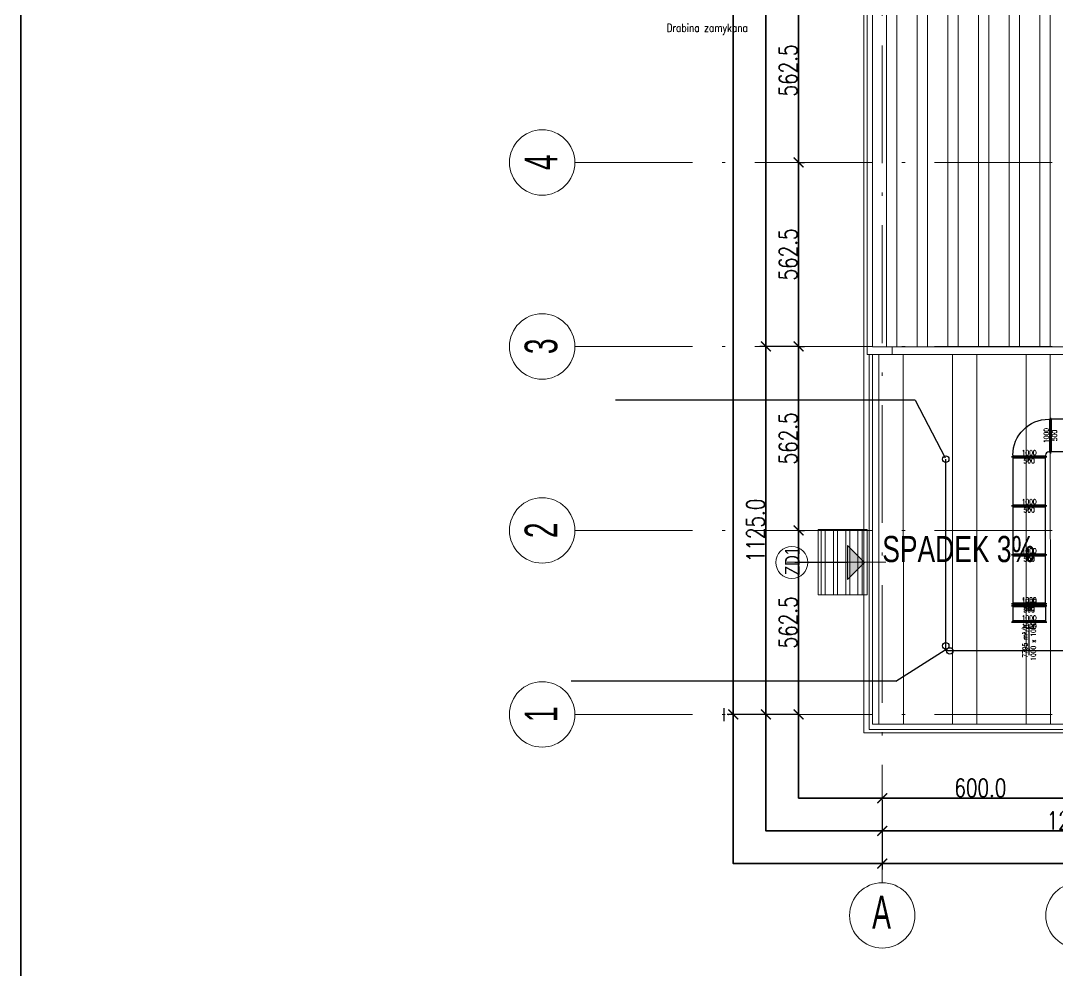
# Model space of a CAD drawing. Extents: x 6529560 to 6558080, y 5579316 to 5588131.
# Drawn here: x 6543241.51 to 6543273.21, y 5579499.15 to 5579528.18 of the extents above; entities that cross this region are included whole.
import ezdxf

# ---------------------------------------------------------------- set-up
doc = ezdxf.new("R2010")
doc.units = 0
doc.header["$MEASUREMENT"] = 0
doc.header["$PDSIZE"] = -5
doc.linetypes.add('ACAD_ISO10W100', pattern=[18, 12, -3, 0, -3])
doc.linetypes.add('GR_SOLID', pattern=[0])
doc.layers.get('0').update_dxf_attribs({"color": 2, "linetype": 'CONTINUOUS', "lineweight": 5})
doc.layers.get('Defpoints').update_dxf_attribs({"linetype": 'CONTINUOUS'})
for name, color, linetype in [('.opisy', 7, 'CONTINUOUS'), ('96_Raster', 7, 'CONTINUOUS'), ('arch_osie opisy', 1, 'CONTINUOUS'), ('Asekuracja', 6, 'CONTINUOUS'), ('FLUID-WC2 wyrzut', 7, 'CONTINUOUS'), ('FLUID-WC2 wyrzut-150-ARRGR', 7, 'CONTINUOUS'), ('FLUID-WC2 wyrzut-150-DIM', 7, 'CONTINUOUS'), ('FLUID-WC2 wyrzut-30-ARRDU', 7, 'CONTINUOUS'), ('Sundoor', 60, 'CONTINUOUS')]:
    doc.layers.add(name, color=color, linetype=linetype)
for name, color, linetype, lineweight in [('arch_opisy', 20, 'CONTINUOUS', 13), ('arch_osie', 181, 'CONTINUOUS', 5), ('arch_powierzchnia', 6, 'CONTINUOUS', 35), ('arch_sciany zewnętrzne', 94, 'CONTINUOUS', 18), ('arch_wymiary', 2, 'CONTINUOUS', 13), ('arch_zadaszenie', 76, 'CONTINUOUS', 15), ('arch_zadaszenie_raster', 76, 'CONTINUOUS', 15)]:
    doc.layers.add(name, color=color, linetype=linetype, lineweight=lineweight)
doc.styles.add('FDBES', font='simplex.shx')
doc.styles.add('simplex', font='simplex.shx', dxfattribs={"width": 0.8})
doc.styles.get("Standard").update_dxf_attribs({"font": 'arial.ttf', "width": 0.75})
doc.styles.add('styl1', font='romans.shx', dxfattribs={"width": 0.75})
doc.dimstyles.new('FDBES', dxfattribs={"dimscale": 50, "dimtxt": 4, "dimasz": 2.5, "dimexe": 0.8, "dimexo": 2, "dimgap": 1, "dimtad": 1, "dimdsep": 46, "dimtxsty": 'FDBES', "dimcen": 2.5, "dimclrd": 4, "dimclre": 5, "dimadec": 0, "dimazin": 0, "dimtfac": 1, "dimtmove": 0, "dimatfit": 3, "dimfxl": 1, "dimarcsym": 0})
doc.dimstyles.new('wymiary hala', dxfattribs={"dimtxt": 0.55, "dimasz": 0.3, "dimexe": 0.18, "dimexo": 0.0625, "dimgap": 0.04, "dimtad": 1, "dimtoh": 1, "dimdec": 1, "dimlfac": 100, "dimzin": 0, "dimdsep": 46, "dimtxsty": 'styl1', "dimblk": 'ARCHTICK', "dimcen": 0.09, "dimadec": 0, "dimazin": 0, "dimtfac": 1, "dimtdec": 1, "dimtofl": 0, "dimtmove": 0, "dimatfit": 3, "dimldrblk": 'ARCHTICK', "dimfxl": 1, "dimtolj": 1, "dimtzin": 0, "dimarcsym": 0})

# ---------------------------------------------------------------- blocks, each defined once
blk = doc.blocks.new('_ArchTick')
at = {"color": 0, "linetype": 'ByBlock', "const_width": 0.15}
blk.add_lwpolyline([(-0.5, -0.5), (0.5, 0.5)], dxfattribs=at)
blk = doc.blocks.new('*D145')
at = {"layer": 'arch_wymiary', "color": 0, "lineweight": -2, "transparency": 16777216}
for p, q in [((6543265.235, 5579608.22), (6543263.117, 5579608.22)), ((6543263.297, 5579608.22), (6543263.297, 5579506.97)), ((6543265.235, 5579506.97), (6543263.117, 5579506.97))]:
    blk.add_line(p, q, dxfattribs=at)
at = {"layer": 'Defpoints', "color": 0, "transparency": 16777216}
for p in [(6543265.297, 5579608.22), (6543263.297, 5579506.97), (6543265.297, 5579506.97)]:
    blk.add_point(p, dxfattribs=at)
at = {"layer": 'arch_wymiary', "color": 0, "lineweight": -2, "transparency": 16777216, "xscale": 0.3, "yscale": 0.3, "zscale": 0.3}
for p, rotation in [((6543263.297, 5579608.22), 90), ((6543263.297, 5579506.97), 270)]:
    blk.add_blockref('_ArchTick', p, dxfattribs=dict(at, rotation=rotation))
at = {"layer": 'arch_wymiary', "color": 0, "transparency": 16777216, "insert": (6543262.982, 5579557.595), "char_height": 0.55, "attachment_point": 5, "rotation": 90, "style": 'styl1'}
blk.add_mtext('\\A1;10125.0', dxfattribs=at)
blk = doc.blocks.new('*D149')
at = {"layer": 'arch_wymiary', "color": 0, "lineweight": -2, "transparency": 16777216}
for p, q in [((6543265.235, 5579540.72), (6543264.117, 5579540.72)), ((6543264.297, 5579540.72), (6543264.297, 5579518.22)), ((6543265.235, 5579518.22), (6543264.117, 5579518.22))]:
    blk.add_line(p, q, dxfattribs=at)
at = {"layer": 'Defpoints', "color": 0, "transparency": 16777216}
for p in [(6543265.297, 5579540.72), (6543264.297, 5579518.22), (6543265.297, 5579518.22)]:
    blk.add_point(p, dxfattribs=at)
at = {"layer": 'arch_wymiary', "color": 0, "lineweight": -2, "transparency": 16777216, "xscale": 0.3, "yscale": 0.3, "zscale": 0.3}
for p, rotation in [((6543264.297, 5579540.72), 90), ((6543264.297, 5579518.22), 270)]:
    blk.add_blockref('_ArchTick', p, dxfattribs=dict(at, rotation=rotation))
at = {"layer": 'arch_wymiary', "color": 0, "transparency": 16777216, "insert": (6543263.982, 5579529.47), "char_height": 0.55, "attachment_point": 5, "rotation": 90, "style": 'styl1'}
blk.add_mtext('\\A1;2250.0', dxfattribs=at)
blk = doc.blocks.new('*D150')
at = {"layer": 'arch_wymiary', "color": 0, "lineweight": -2, "transparency": 16777216}
for p, q in [((6543265.235, 5579518.22), (6543264.117, 5579518.22)), ((6543264.297, 5579518.22), (6543264.297, 5579506.97)), ((6543265.235, 5579506.97), (6543264.117, 5579506.97))]:
    blk.add_line(p, q, dxfattribs=at)
at = {"layer": 'Defpoints', "color": 0, "transparency": 16777216}
for p in [(6543265.297, 5579518.22), (6543264.297, 5579506.97), (6543265.297, 5579506.97)]:
    blk.add_point(p, dxfattribs=at)
at = {"layer": 'arch_wymiary', "color": 0, "lineweight": -2, "transparency": 16777216, "xscale": 0.3, "yscale": 0.3, "zscale": 0.3}
for p, rotation in [((6543264.297, 5579518.22), 90), ((6543264.297, 5579506.97), 270)]:
    blk.add_blockref('_ArchTick', p, dxfattribs=dict(at, rotation=rotation))
at = {"layer": 'arch_wymiary', "color": 0, "transparency": 16777216, "insert": (6543263.982, 5579512.595), "char_height": 0.55, "attachment_point": 5, "rotation": 90, "style": 'styl1'}
blk.add_mtext('\\A1;1125.0', dxfattribs=at)
blk = doc.blocks.new('*D165')
at = {"layer": 'arch_wymiary', "color": 0, "lineweight": -2, "transparency": 16777216}
for p, q in [((6543265.297, 5579529.47), (6543265.297, 5579523.845)), ((6543265.36, 5579529.47), (6543265.477, 5579529.47)), ((6543265.36, 5579523.845), (6543265.477, 5579523.845))]:
    blk.add_line(p, q, dxfattribs=at)
at = {"layer": 'Defpoints', "color": 0, "transparency": 16777216}
for p in [(6543265.297, 5579529.47), (6543265.297, 5579523.845), (6543265.297, 5579523.845)]:
    blk.add_point(p, dxfattribs=at)
at = {"layer": 'arch_wymiary', "color": 0, "lineweight": -2, "transparency": 16777216, "xscale": 0.3, "yscale": 0.3, "zscale": 0.3}
for p, rotation in [((6543265.297, 5579529.47), 90), ((6543265.297, 5579523.845), 270)]:
    blk.add_blockref('_ArchTick', p, dxfattribs=dict(at, rotation=rotation))
at = {"layer": 'arch_wymiary', "color": 0, "transparency": 16777216, "insert": (6543264.982, 5579526.658), "char_height": 0.55, "attachment_point": 5, "rotation": 90, "style": 'styl1'}
blk.add_mtext('\\A1;562.5', dxfattribs=at)
blk = doc.blocks.new('*D166')
at = {"layer": 'arch_wymiary', "color": 0, "lineweight": -2, "transparency": 16777216}
for p, q in [((6543265.297, 5579523.845), (6543265.297, 5579518.22)), ((6543265.36, 5579523.845), (6543265.477, 5579523.845)), ((6543265.36, 5579518.22), (6543265.477, 5579518.22))]:
    blk.add_line(p, q, dxfattribs=at)
at = {"layer": 'Defpoints', "color": 0, "transparency": 16777216}
for p in [(6543265.297, 5579523.845), (6543265.297, 5579518.22), (6543265.297, 5579518.22)]:
    blk.add_point(p, dxfattribs=at)
at = {"layer": 'arch_wymiary', "color": 0, "lineweight": -2, "transparency": 16777216, "xscale": 0.3, "yscale": 0.3, "zscale": 0.3}
for p, rotation in [((6543265.297, 5579523.845), 90), ((6543265.297, 5579518.22), 270)]:
    blk.add_blockref('_ArchTick', p, dxfattribs=dict(at, rotation=rotation))
at = {"layer": 'arch_wymiary', "color": 0, "transparency": 16777216, "insert": (6543264.982, 5579521.033), "char_height": 0.55, "attachment_point": 5, "rotation": 90, "style": 'styl1'}
blk.add_mtext('\\A1;562.5', dxfattribs=at)
blk = doc.blocks.new('*D167')
at = {"layer": 'arch_wymiary', "color": 0, "lineweight": -2, "transparency": 16777216}
for p, q in [((6543265.297, 5579518.22), (6543265.297, 5579512.595)), ((6543265.36, 5579518.22), (6543265.477, 5579518.22)), ((6543265.36, 5579512.595), (6543265.477, 5579512.595))]:
    blk.add_line(p, q, dxfattribs=at)
at = {"layer": 'Defpoints', "color": 0, "transparency": 16777216}
for p in [(6543265.297, 5579518.22), (6543265.297, 5579512.595), (6543265.297, 5579512.595)]:
    blk.add_point(p, dxfattribs=at)
at = {"layer": 'arch_wymiary', "color": 0, "lineweight": -2, "transparency": 16777216, "xscale": 0.3, "yscale": 0.3, "zscale": 0.3}
for p, rotation in [((6543265.297, 5579518.22), 90), ((6543265.297, 5579512.595), 270)]:
    blk.add_blockref('_ArchTick', p, dxfattribs=dict(at, rotation=rotation))
at = {"layer": 'arch_wymiary', "color": 0, "transparency": 16777216, "insert": (6543264.982, 5579515.408), "char_height": 0.55, "attachment_point": 5, "rotation": 90, "style": 'styl1'}
blk.add_mtext('\\A1;562.5', dxfattribs=at)
blk = doc.blocks.new('*D168')
at = {"layer": 'arch_wymiary', "color": 0, "lineweight": -2, "transparency": 16777216}
for p, q in [((6543265.297, 5579512.595), (6543265.297, 5579506.97)), ((6543265.36, 5579512.595), (6543265.477, 5579512.595)), ((6543265.235, 5579506.97), (6543265.117, 5579506.97))]:
    blk.add_line(p, q, dxfattribs=at)
at = {"layer": 'Defpoints', "color": 0, "transparency": 16777216}
for p in [(6543265.297, 5579512.595), (6543265.297, 5579506.97), (6543265.297, 5579506.97)]:
    blk.add_point(p, dxfattribs=at)
at = {"layer": 'arch_wymiary', "color": 0, "lineweight": -2, "transparency": 16777216, "xscale": 0.3, "yscale": 0.3, "zscale": 0.3}
for p, rotation in [((6543265.297, 5579512.595), 90), ((6543265.297, 5579506.97), 270)]:
    blk.add_blockref('_ArchTick', p, dxfattribs=dict(at, rotation=rotation))
at = {"layer": 'arch_wymiary', "color": 0, "transparency": 16777216, "insert": (6543264.982, 5579509.783), "char_height": 0.55, "attachment_point": 5, "rotation": 90, "style": 'styl1'}
blk.add_mtext('\\A1;562.5', dxfattribs=at)
blk = doc.blocks.new('*D221')
at = {"layer": 'arch_wymiary', "color": 0, "lineweight": -2, "transparency": 16777216}
for p, q in [((6543267.857, 5579504.348), (6543267.857, 5579502.23)), ((6543375.857, 5579504.348), (6543375.857, 5579502.23)), ((6543267.857, 5579502.41), (6543375.857, 5579502.41))]:
    blk.add_line(p, q, dxfattribs=at)
at = {"layer": 'Defpoints', "color": 0, "transparency": 16777216}
for p in [(6543267.857, 5579504.41), (6543375.857, 5579504.41), (6543375.857, 5579502.41)]:
    blk.add_point(p, dxfattribs=at)
at = {"layer": 'arch_wymiary', "color": 0, "lineweight": -2, "transparency": 16777216, "xscale": 0.3, "yscale": 0.3, "zscale": 0.3, "rotation": 180}
blk.add_blockref('_ArchTick', (6543267.857, 5579502.41), dxfattribs=at)
at = {"layer": 'arch_wymiary', "color": 0, "lineweight": -2, "transparency": 16777216, "xscale": 0.3, "yscale": 0.3, "zscale": 0.3}
blk.add_blockref('_ArchTick', (6543375.857, 5579502.41), dxfattribs=at)
at = {"layer": 'arch_wymiary', "color": 0, "transparency": 16777216, "insert": (6543321.857, 5579502.725), "char_height": 0.55, "attachment_point": 5, "style": 'styl1'}
blk.add_mtext('\\A1;10800.0', dxfattribs=at)
blk = doc.blocks.new('*D230')
at = {"layer": 'arch_wymiary', "color": 0, "lineweight": -2, "transparency": 16777216}
for p, q in [((6543267.857, 5579504.348), (6543267.857, 5579503.23)), ((6543279.857, 5579504.348), (6543279.857, 5579503.23)), ((6543279.857, 5579503.41), (6543267.857, 5579503.41))]:
    blk.add_line(p, q, dxfattribs=at)
at = {"layer": 'Defpoints', "color": 0, "transparency": 16777216}
for p in [(6543267.857, 5579504.41), (6543279.857, 5579504.41), (6543267.857, 5579503.41)]:
    blk.add_point(p, dxfattribs=at)
at = {"layer": 'arch_wymiary', "color": 0, "lineweight": -2, "transparency": 16777216, "xscale": 0.3, "yscale": 0.3, "zscale": 0.3, "rotation": 180}
blk.add_blockref('_ArchTick', (6543267.857, 5579503.41), dxfattribs=at)
at = {"layer": 'arch_wymiary', "color": 0, "lineweight": -2, "transparency": 16777216, "xscale": 0.3, "yscale": 0.3, "zscale": 0.3}
blk.add_blockref('_ArchTick', (6543279.857, 5579503.41), dxfattribs=at)
at = {"layer": 'arch_wymiary', "color": 0, "transparency": 16777216, "insert": (6543273.857, 5579503.725), "char_height": 0.55, "attachment_point": 5, "style": 'styl1'}
blk.add_mtext('\\A1;1200.0', dxfattribs=at)
blk = doc.blocks.new('*D231')
at = {"layer": 'arch_wymiary', "color": 0, "lineweight": -2, "transparency": 16777216}
for p, q in [((6543267.857, 5579504.41), (6543273.857, 5579504.41)), ((6543267.857, 5579504.348), (6543267.857, 5579504.23)), ((6543273.857, 5579504.348), (6543273.857, 5579504.23))]:
    blk.add_line(p, q, dxfattribs=at)
at = {"layer": 'Defpoints', "color": 0, "transparency": 16777216}
for p in [(6543267.857, 5579504.41), (6543273.857, 5579504.41), (6543273.857, 5579504.41)]:
    blk.add_point(p, dxfattribs=at)
at = {"layer": 'arch_wymiary', "color": 0, "lineweight": -2, "transparency": 16777216, "xscale": 0.3, "yscale": 0.3, "zscale": 0.3, "rotation": 180}
blk.add_blockref('_ArchTick', (6543267.857, 5579504.41), dxfattribs=at)
at = {"layer": 'arch_wymiary', "color": 0, "lineweight": -2, "transparency": 16777216, "xscale": 0.3, "yscale": 0.3, "zscale": 0.3}
blk.add_blockref('_ArchTick', (6543273.857, 5579504.41), dxfattribs=at)
at = {"layer": 'arch_wymiary', "color": 0, "transparency": 16777216, "insert": (6543270.857, 5579504.725), "char_height": 0.55, "attachment_point": 5, "style": 'styl1'}
blk.add_mtext('\\A1;600.0', dxfattribs=at)
blk = doc.blocks.new('*U816')
at = {"color": 210, "linetype": 'Continuous', "lineweight": -2}
for p, q in [((-566.5, 500), (-566.5, 545)), ((-566.5, -500), (-566.5, 500)), ((566.5, 545), (566.5, 500)), ((566.5, 500), (566.5, -500)), ((-566.5, -545), (-566.5, -500)), ((566.5, -500), (566.5, -545))]:
    blk.add_line(p, q, dxfattribs=at)
at = {"color": 0, "linetype": 'ByBlock', "lineweight": -2}
for p, q in [((-566.5, 500), (566.5, 500)), ((-566.5, -500), (566.5, -500))]:
    blk.add_line(p, q, dxfattribs=at)
at = {"color": 210, "linetype": 'Continuous', "lineweight": -3}
for p, q in [((-536.5, -500), (-536.5, 500)), ((536.5, -500), (536.5, 500))]:
    blk.add_line(p, q, dxfattribs=at)
blk = doc.blocks.new('*U817')
at = {"color": 0, "linetype": 'ByBlock', "lineweight": -2}
for p, q in [((550, 550), (600, 550)), ((-550, -550), (-550, -600)), ((450, -550), (450, -600)), ((550, -450), (600, -450))]:
    blk.add_line(p, q, dxfattribs=at)
at = {"color": 210, "linetype": 'Continuous', "lineweight": -3}
for p, q in [((580, -450), (580, 550)), ((450, -580), (-550, -580))]:
    blk.add_line(p, q, dxfattribs=at)
at = {"color": 210, "linetype": 'Continuous', "lineweight": -2}
for p, q in [((600, 595), (600, 550)), ((600, 550), (600, -450)), ((-550, -600), (-595, -600)), ((450, -600), (-550, -600)), ((495, -600), (450, -600)), ((600, -450), (600, -495))]:
    blk.add_line(p, q, dxfattribs=at)
at = {"color": 0, "linetype": 'ByBlock', "lineweight": -2}
blk.add_ellipse((550, -550), major_axis=(-1100, 0), ratio=1, start_param=-1.570796, end_param=0, dxfattribs=at)
blk.add_ellipse((550, -550), major_axis=(-1100, 0), ratio=1, start_param=-1.570796, end_param=0, dxfattribs=at)
at = {"color": 0, "linetype": 'ByBlock', "lineweight": -2, "extrusion": (0, 1e-16, -1)}
blk.add_ellipse((550, -550), major_axis=(0, 100), ratio=1, start_param=-1.570796, end_param=0, dxfattribs=at)
blk.add_ellipse((550, -550), major_axis=(0, 100), ratio=1, start_param=-1.570796, end_param=0, dxfattribs=at)
blk = doc.blocks.new('*U818')
at = {"color": 210, "linetype": 'Continuous', "lineweight": -2}
for p, q in [((-750, 545), (-750, 500)), ((-750, 500), (-750, -500)), ((750, 500), (750, 545)), ((750, -500), (750, 500)), ((-750, -500), (-750, -545)), ((750, -545), (750, -500))]:
    blk.add_line(p, q, dxfattribs=at)
at = {"color": 0, "linetype": 'ByBlock', "lineweight": -2}
for p, q in [((750, 500), (-750, 500)), ((-750, -500), (750, -500))]:
    blk.add_line(p, q, dxfattribs=at)
at = {"color": 210, "linetype": 'Continuous', "lineweight": -3}
for p, q in [((-720, 500), (-720, -500)), ((720, 500), (720, -500))]:
    blk.add_line(p, q, dxfattribs=at)
blk = doc.blocks.new('*U819')
at = {"color": 210, "linetype": 'Continuous', "lineweight": -2}
for p, q in [((-750, 545), (-750, 500)), ((-750, 500), (-750, -500)), ((750, 500), (750, 545)), ((750, -500), (750, 500)), ((-750, -500), (-750, -545)), ((750, -545), (750, -500))]:
    blk.add_line(p, q, dxfattribs=at)
at = {"color": 0, "linetype": 'ByBlock', "lineweight": -2}
for p, q in [((750, 500), (-750, 500)), ((-750, -500), (750, -500))]:
    blk.add_line(p, q, dxfattribs=at)
at = {"color": 210, "linetype": 'Continuous', "lineweight": -3}
for p, q in [((-720, 500), (-720, -500)), ((720, 500), (720, -500))]:
    blk.add_line(p, q, dxfattribs=at)
blk = doc.blocks.new('*U820')
at = {"color": 210, "linetype": 'Continuous', "lineweight": -2}
for p, q in [((-250, 0, 500), (-250, 0, -500)), ((-250, 0, 545), (-250, 0, 500)), ((250, 0, -545), (250, 0, 545)), ((-250, 0, -500), (-250, 0, -545))]:
    blk.add_line(p, q, dxfattribs=at)
at = {"color": 0, "linetype": 'ByBlock', "lineweight": -2}
for p, q in [((-250, 0, 500), (-220, 0, 500)), ((-220, 0, 500), (210, 0, 500)), ((220, 0, 500), (250, 0, 500)), ((-250, 0, -500), (-220, 0, -500)), ((-220, 0, -500), (210, 0, -500)), ((220, 0, -500), (250, 0, -500))]:
    blk.add_line(p, q, dxfattribs=at)
at = {"color": 210, "linetype": 'Continuous', "lineweight": -3}
for p, q in [((-220, 0, 500), (-220, 0, -500)), ((220, 0, 500), (220, 0, -500))]:
    blk.add_line(p, q, dxfattribs=at)
blk = doc.blocks.new('*U821')
at = {"color": 0, "linetype": 'ByBlock', "lineweight": -2}
for p, q in [((-15, -545), (-15, 545)), ((0, 500), (0, 545)), ((0, -500), (0, 500)), ((0, 500), (40, 500)), ((40, -500), (40, 500)), ((0, -545), (0, -500)), ((0, -500), (40, -500))]:
    blk.add_line(p, q, dxfattribs=at)
blk = doc.blocks.new('*U822')
at = {"color": 210, "linetype": 'Continuous', "lineweight": -2}
for p, q in [((-26.5, 545), (-26.5, 500)), ((-26.5, 500), (-26.5, -500)), ((26.5, 500), (26.5, 545)), ((26.5, -500), (26.5, 500)), ((-26.5, -500), (-26.5, -545)), ((26.5, -545), (26.5, -500))]:
    blk.add_line(p, q, dxfattribs=at)
at = {"color": 0, "linetype": 'ByBlock', "lineweight": -2}
for p, q in [((26.5, 500), (-26.5, 500)), ((-26.5, -500), (26.5, -500))]:
    blk.add_line(p, q, dxfattribs=at)
at = {"color": 210, "linetype": 'Continuous', "lineweight": -3}
for p, q in [((-3.5, 500), (-3.5, -500)), ((3.5, 500), (3.5, -500))]:
    blk.add_line(p, q, dxfattribs=at)
blk = doc.blocks.new('*U823')
at = {"color": 210, "linetype": 'Continuous', "lineweight": -2}
for p, q in [((-750, 545), (-750, 500)), ((-750, 500), (-750, -500)), ((750, 500), (750, 545)), ((750, -500), (750, 500)), ((-750, -500), (-750, -545)), ((750, -545), (750, -500))]:
    blk.add_line(p, q, dxfattribs=at)
at = {"color": 0, "linetype": 'ByBlock', "lineweight": -2}
for p, q in [((750, 500), (-750, 500)), ((-750, -500), (750, -500))]:
    blk.add_line(p, q, dxfattribs=at)
at = {"color": 210, "linetype": 'Continuous', "lineweight": -3}
for p, q in [((-720, 500), (-720, -500)), ((720, 500), (720, -500))]:
    blk.add_line(p, q, dxfattribs=at)
blk = doc.blocks.new('*U959')
at = {"color": 210, "linetype": 'Continuous', "lineweight": -2}
for p, q in [((-566.5, 500), (-566.5, 545)), ((-566.5, -500), (-566.5, 500)), ((566.5, 545), (566.5, 500)), ((566.5, 500), (566.5, -500)), ((-566.5, -545), (-566.5, -500)), ((566.5, -500), (566.5, -545))]:
    blk.add_line(p, q, dxfattribs=at)
at = {"color": 0, "linetype": 'ByBlock', "lineweight": -2}
for p, q in [((-566.5, 500), (566.5, 500)), ((-566.5, -500), (566.5, -500))]:
    blk.add_line(p, q, dxfattribs=at)
at = {"color": 210, "linetype": 'Continuous', "lineweight": -3}
for p, q in [((-536.5, -500), (-536.5, 500)), ((536.5, -500), (536.5, 500))]:
    blk.add_line(p, q, dxfattribs=at)
blk = doc.blocks.new('*U958')
at = {"color": 0, "linetype": 'ByBlock', "lineweight": -2}
for p, q in [((550, 550), (600, 550)), ((-550, -550), (-550, -600)), ((450, -550), (450, -600)), ((550, -450), (600, -450))]:
    blk.add_line(p, q, dxfattribs=at)
at = {"color": 210, "linetype": 'Continuous', "lineweight": -3}
for p, q in [((580, -450), (580, 550)), ((450, -580), (-550, -580))]:
    blk.add_line(p, q, dxfattribs=at)
at = {"color": 210, "linetype": 'Continuous', "lineweight": -2}
for p, q in [((600, 595), (600, 550)), ((600, 550), (600, -450)), ((-550, -600), (-595, -600)), ((450, -600), (-550, -600)), ((495, -600), (450, -600)), ((600, -450), (600, -495))]:
    blk.add_line(p, q, dxfattribs=at)
at = {"color": 0, "linetype": 'ByBlock', "lineweight": -2}
blk.add_ellipse((550, -550), major_axis=(-1100, 0), ratio=1, start_param=-1.570796, end_param=0, dxfattribs=at)
blk.add_ellipse((550, -550), major_axis=(-1100, 0), ratio=1, start_param=-1.570796, end_param=0, dxfattribs=at)
at = {"color": 0, "linetype": 'ByBlock', "lineweight": -2, "extrusion": (0, 1e-16, -1)}
blk.add_ellipse((550, -550), major_axis=(0, 100), ratio=1, start_param=-1.570796, end_param=0, dxfattribs=at)
blk.add_ellipse((550, -550), major_axis=(0, 100), ratio=1, start_param=-1.570796, end_param=0, dxfattribs=at)
blk = doc.blocks.new('*U960')
at = {"color": 210, "linetype": 'Continuous', "lineweight": -2}
for p, q in [((-750, 545), (-750, 500)), ((-750, 500), (-750, -500)), ((750, 500), (750, 545)), ((750, -500), (750, 500)), ((-750, -500), (-750, -545)), ((750, -545), (750, -500))]:
    blk.add_line(p, q, dxfattribs=at)
at = {"color": 0, "linetype": 'ByBlock', "lineweight": -2}
for p, q in [((750, 500), (-750, 500)), ((-750, -500), (750, -500))]:
    blk.add_line(p, q, dxfattribs=at)
at = {"color": 210, "linetype": 'Continuous', "lineweight": -3}
for p, q in [((-720, 500), (-720, -500)), ((720, 500), (720, -500))]:
    blk.add_line(p, q, dxfattribs=at)
blk = doc.blocks.new('*U961')
at = {"color": 210, "linetype": 'Continuous', "lineweight": -2}
for p, q in [((-750, 545), (-750, 500)), ((-750, 500), (-750, -500)), ((750, 500), (750, 545)), ((750, -500), (750, 500)), ((-750, -500), (-750, -545)), ((750, -545), (750, -500))]:
    blk.add_line(p, q, dxfattribs=at)
at = {"color": 0, "linetype": 'ByBlock', "lineweight": -2}
for p, q in [((750, 500), (-750, 500)), ((-750, -500), (750, -500))]:
    blk.add_line(p, q, dxfattribs=at)
at = {"color": 210, "linetype": 'Continuous', "lineweight": -3}
for p, q in [((-720, 500), (-720, -500)), ((720, 500), (720, -500))]:
    blk.add_line(p, q, dxfattribs=at)
blk = doc.blocks.new('*U897')
at = {"color": 210, "linetype": 'Continuous', "lineweight": -2}
for p, q in [((-250, 0, 500), (-250, 0, -500)), ((-250, 0, 545), (-250, 0, 500)), ((250, 0, -545), (250, 0, 545)), ((-250, 0, -500), (-250, 0, -545))]:
    blk.add_line(p, q, dxfattribs=at)
at = {"color": 0, "linetype": 'ByBlock', "lineweight": -2}
for p, q in [((-250, 0, 500), (-220, 0, 500)), ((-220, 0, 500), (210, 0, 500)), ((220, 0, 500), (250, 0, 500)), ((-250, 0, -500), (-220, 0, -500)), ((-220, 0, -500), (210, 0, -500)), ((220, 0, -500), (250, 0, -500))]:
    blk.add_line(p, q, dxfattribs=at)
at = {"color": 210, "linetype": 'Continuous', "lineweight": -3}
for p, q in [((-220, 0, 500), (-220, 0, -500)), ((220, 0, 500), (220, 0, -500))]:
    blk.add_line(p, q, dxfattribs=at)
blk = doc.blocks.new('*U962')
at = {"color": 0, "linetype": 'ByBlock', "lineweight": -2}
for p, q in [((-15, -545), (-15, 545)), ((0, 500), (0, 545)), ((0, -500), (0, 500)), ((0, 500), (40, 500)), ((40, -500), (40, 500)), ((0, -545), (0, -500)), ((0, -500), (40, -500))]:
    blk.add_line(p, q, dxfattribs=at)
blk = doc.blocks.new('*U963')
at = {"color": 210, "linetype": 'Continuous', "lineweight": -2}
for p, q in [((-26.5, 545), (-26.5, 500)), ((-26.5, 500), (-26.5, -500)), ((26.5, 500), (26.5, 545)), ((26.5, -500), (26.5, 500)), ((-26.5, -500), (-26.5, -545)), ((26.5, -545), (26.5, -500))]:
    blk.add_line(p, q, dxfattribs=at)
at = {"color": 0, "linetype": 'ByBlock', "lineweight": -2}
for p, q in [((26.5, 500), (-26.5, 500)), ((-26.5, -500), (26.5, -500))]:
    blk.add_line(p, q, dxfattribs=at)
at = {"color": 210, "linetype": 'Continuous', "lineweight": -3}
for p, q in [((-3.5, 500), (-3.5, -500)), ((3.5, 500), (3.5, -500))]:
    blk.add_line(p, q, dxfattribs=at)
blk = doc.blocks.new('*U964')
at = {"color": 210, "linetype": 'Continuous', "lineweight": -2}
for p, q in [((-750, 545), (-750, 500)), ((-750, 500), (-750, -500)), ((750, 500), (750, 545)), ((750, -500), (750, 500)), ((-750, -500), (-750, -545)), ((750, -545), (750, -500))]:
    blk.add_line(p, q, dxfattribs=at)
at = {"color": 0, "linetype": 'ByBlock', "lineweight": -2}
for p, q in [((750, 500), (-750, 500)), ((-750, -500), (750, -500))]:
    blk.add_line(p, q, dxfattribs=at)
at = {"color": 210, "linetype": 'Continuous', "lineweight": -3}
for p, q in [((-720, 500), (-720, -500)), ((720, 500), (720, -500))]:
    blk.add_line(p, q, dxfattribs=at)
blk = doc.blocks.new('*U867')
at = {"color": 1, "insert": (0, 0), "char_height": 30, "attachment_point": 6, "style": 'simplex'}
blk.add_mtext('7795\\P ', dxfattribs=at)
at = {"color": 2}
blk.add_leader([(-63, 0), (0, 0)], dimstyle='FDBES', override={"dimscale": 10, "dimclrd": 1}, dxfattribs=at)
blk = doc.blocks.new('*U868')
at = {"color": 1, "insert": (0, 0), "char_height": 30, "attachment_point": 6, "style": 'simplex'}
blk.add_mtext('7795\\P ', dxfattribs=at)
at = {"color": 2}
blk.add_leader([(-63, 0), (0, 0)], dimstyle='FDBES', override={"dimscale": 10, "dimclrd": 1}, dxfattribs=at)
blk = doc.blocks.new('*U869')
at = {"color": 1, "insert": (0, 0), "char_height": 30, "attachment_point": 6, "rotation": 270, "style": 'simplex'}
blk.add_mtext('7795\\P ', dxfattribs=at)
at = {"color": 2}
blk.add_leader([(0, 63), (0, 0)], dimstyle='FDBES', override={"dimscale": 10, "dimclrd": 1}, dxfattribs=at)
blk = doc.blocks.new('*U870')
at = {"color": 7, "insert": (-431, 0), "char_height": 150, "attachment_point": 5, "style": 'simplex'}
blk.add_mtext('7795 m{\\A2;\\H0.5x;3}/h\\P1000 x 1000', dxfattribs=at)
at = {"color": 2}
blk.add_leader([(-861, 0), (0, 0)], dimstyle='FDBES', override={"dimscale": 80, "dimclrd": 7}, dxfattribs=at)
blk = doc.blocks.new('*U871')
at = {"color": 1, "insert": (0, 0), "char_height": 30, "attachment_point": 6, "style": 'simplex'}
blk.add_mtext('7795\\P ', dxfattribs=at)
at = {"color": 2}
blk.add_leader([(-63, 0), (0, 0)], dimstyle='FDBES', override={"dimscale": 10, "dimclrd": 1}, dxfattribs=at)
blk = doc.blocks.new('*U981')
at = {"color": 7, "insert": (-431, 0), "char_height": 150, "attachment_point": 5, "style": 'simplex'}
blk.add_mtext('7795 m{\\A2;\\H0.5x;3}/h\\P1000 x 1000', dxfattribs=at)
at = {"color": 2}
blk.add_leader([(-861, 0), (0, 0)], dimstyle='FDBES', override={"dimscale": 80, "dimclrd": 7}, dxfattribs=at)

msp = doc.modelspace()

# ---------------------------------------------------------------- hatches: boundary and pattern name
at = {"layer": 'arch_zadaszenie', "linetype": 'GR_SOLID'}
msp.add_hatch(color=8, dxfattribs=at).paths.add_polyline_path([(6543266.7927, 5579511.1), (6543267.3098, 5579511.6172), (6543266.7927, 5579512.1343)])
at = {"layer": 'arch_zadaszenie_raster'}
h = msp.add_hatch(dxfattribs=at)
h.set_pattern_fill('ANSI32,_O', color=256, scale=2.5, angle=45)
h.set_pattern_definition([(90, (-75.1374, 0), (-0.9375, 2e-16), []), (90, (-74.8249, 0.3125), (-0.9375, 2e-16), [])])
h.paths.add_polyline_path([(6543376.1571, 5579529.4702), (6543267.5572, 5579529.4702), (6543267.5572, 5579518.2102), (6543376.1571, 5579518.2102)])
h.paths.add_polyline_path([(6543339.8771, 5579525.5739), (6543342.4371, 5579525.5739), (6543342.4371, 5579523.7139), (6543339.8771, 5579523.7139)], flags=16)
h.paths.add_polyline_path([(6543351.8771, 5579525.5739), (6543354.4371, 5579525.5739), (6543354.4371, 5579523.7139), (6543351.8771, 5579523.7139)], flags=16)
h.paths.add_polyline_path([(6543363.8771, 5579525.5739), (6543366.4371, 5579525.5739), (6543366.4371, 5579523.7139), (6543363.8771, 5579523.7139)], flags=16)
h.paths.add_polyline_path([(6543282.8571, 5579529.4702), (6543321.8571, 5579529.4702), (6543321.8571, 5579527.2202), (6543282.8571, 5579527.2202)])
h = msp.add_hatch(dxfattribs=at)
h.set_pattern_fill('ANSI32,_O', color=256, scale=6, angle=45)
h.set_pattern_definition([(90, (0, 0), (-2.25, 4e-16), []), (90, (0.75, 0.75), (-2.25, 4e-16), [])])
h.paths.add_polyline_path([(6543267.5572, 5579506.6702), (6543376.1571, 5579506.6702), (6543376.1571, 5579517.9701), (6543267.5572, 5579517.9701)])
h.paths.add_polyline_path([(6543333.8571, 5579514.9894), (6543333.8571, 5579513.7894), (6543339.8571, 5579513.7894), (6543339.8571, 5579514.9894)], flags=16)
h.paths.add_polyline_path([(6543345.8571, 5579514.9894), (6543345.8571, 5579513.7894), (6543351.8571, 5579513.7894), (6543351.8571, 5579514.9894)], flags=16)
h.paths.add_polyline_path([(6543344.9425, 5579517.2651), (6543343.3825, 5579517.2651), (6543343.3825, 5579516.0051), (6543344.9425, 5579516.0051)], flags=16)
h.paths.add_polyline_path([(6543295.6972, 5579514.8101), (6543295.6972, 5579516.3701), (6543293.8372, 5579516.3701), (6543293.8372, 5579514.8101)], flags=16)
h.paths.add_polyline_path([(6543295.6972, 5579509.5501), (6543295.6972, 5579511.1101), (6543293.8372, 5579511.1101), (6543293.8372, 5579509.5501)], flags=16)
at = {"layer": 'arch_zadaszenie_raster', "linetype": 'ByBlock'}
h = msp.add_hatch(dxfattribs=at)
h.set_pattern_fill('ANSI32,_O', color=256, angle=45)
h.set_pattern_definition([(90, (6544447.23787, 5582818.34395), (-0.375, 1e-16), []), (90, (6544447.36287, 5582818.46895), (-0.375, 1e-16), [])])
h.paths.add_polyline_path([(6543267.3971, 5579512.6272), (6543265.8971, 5579512.6272), (6543265.8971, 5579511.6172), (6543265.8971, 5579510.6272), (6543267.3971, 5579510.6272)])

# ---------------------------------------------------------------- linework, layer by layer
at = {"layer": '96_Raster', "color": 3, "linetype": 'Continuous'}
msp.add_line((6543263.0071, 5579507.1651), (6543263.0071, 5579506.7651), dxfattribs=at)
at = {"layer": '96_Raster', "color": 1, "linetype": 'Continuous'}
msp.add_line((6543263.1521, 5579506.9702), (6543263.1621, 5579506.9702), dxfattribs=at)
at = {"layer": 'arch_opisy', "color": 8}
for p, q in [((6543265.1836, 5579511.6172), (6543266.7927, 5579511.6172)), ((6543265.5793, 5579511.6172), (6543265.6549, 5579511.6172))]:
    msp.add_line(p, q, dxfattribs=at)
at = {"layer": 'arch_opisy', "color": 8, "extrusion": (0, 0, -1)}
msp.add_lwpolyline([(-6543266.7927, 5579511.1), (-6543266.7927, 5579512.1343), (-6543267.3098, 5579511.6172), (-6543266.7927, 5579511.1)], dxfattribs=at)
at = {"layer": 'arch_opisy', "color": 8}
msp.add_circle((6543265.0902, 5579511.6172, 6.19), 0.4891, dxfattribs=at)
at = {"layer": 'arch_osie', "linetype": 'ACAD_ISO10W100', "ltscale": 0.3, "extrusion": (-4.94832e-09, -8.0265e-10, 1)}
for points in [[(6543267.8571, 5579501.825), (6543267.8571, 5579613.6084)], [(6543258.4571, 5579523.8452), (6543273.0571, 5579523.8452)], [(6543258.4571, 5579518.2202), (6543385.2571, 5579518.2202)], [(6543258.4571, 5579512.5952), (6543273.0571, 5579512.5952)], [(6543258.4571, 5579506.9702), (6543385.2571, 5579506.9702)]]:
    msp.add_lwpolyline(points, dxfattribs=at)
at = {"layer": 'arch_osie'}
for centre in [(6543257.4571, 5579523.8452, 13.8796), (6543257.4571, 5579518.2202, 13.8796), (6543257.4571, 5579512.5952, 13.8796), (6543257.4571, 5579506.9702, 13.8796), (6543267.8571, 5579500.825, 6.5405), (6543273.8571, 5579500.825, 6.5405)]:
    msp.add_circle(centre, 1, dxfattribs=at)
at = {"layer": 'arch_powierzchnia'}
for points in [[(6543241.5105, 5579440.4581), (6544098.1793, 5579440.4581), (6544098.1793, 5579693.1461), (6543241.5105, 5579693.1461)], [(6543241.5105, 5579440.4581), (6543408.6673, 5579440.4581), (6543408.6673, 5579693.1461), (6543241.5105, 5579693.1461)], [(6543263.2971, 5579612.7802), (6543380.4171, 5579612.7802), (6543380.4171, 5579502.4102), (6543263.2971, 5579502.4102)], [(6543264.2971, 5579611.7802), (6543379.4171, 5579611.7802), (6543379.4171, 5579503.4102), (6543264.2971, 5579503.4102)], [(6543265.2971, 5579610.7802), (6543378.4171, 5579610.7802), (6543378.4171, 5579504.4102), (6543265.2971, 5579504.4102)]]:
    msp.add_lwpolyline(points, close=True, dxfattribs=at)
at = {"layer": 'arch_sciany zewnętrzne'}
for points in [[(6543267.2971, 5579608.7802), (6543376.4171, 5579608.7802), (6543376.4171, 5579506.4102), (6543267.2971, 5579506.4102)], [(6543267.3972, 5579608.6802), (6543267.3972, 5579517.9701), (6543376.3171, 5579517.9701), (6543376.3171, 5579608.6802)], [(6543267.5572, 5579608.5202), (6543267.5572, 5579518.2102), (6543376.1571, 5579518.2102), (6543376.1571, 5579608.5202)], [(6543268.1571, 5579518.2102), (6543375.5572, 5579518.2102), (6543375.5572, 5579517.9701), (6543268.1571, 5579517.9701)]]:
    msp.add_lwpolyline(points, close=True, dxfattribs=at)
for points in [[(6543267.4571, 5579517.9701), (6543267.4571, 5579506.5102), (6543376.2571, 5579506.5102), (6543376.2572, 5579517.9701)], [(6543267.5571, 5579517.9701), (6543267.5571, 5579506.6702), (6543376.1571, 5579506.6702), (6543376.1572, 5579517.9701)]]:
    msp.add_lwpolyline(points, dxfattribs=at)
at = {"layer": 'arch_zadaszenie'}
for points in [[(6543376.1571, 5579529.4702), (6543267.5572, 5579529.4702), (6543267.5572, 5579518.2102), (6543376.1571, 5579518.2102)], [(6543267.5572, 5579506.6702), (6543376.1571, 5579506.6702), (6543376.1571, 5579517.9701), (6543267.5572, 5579517.9701)]]:
    msp.add_lwpolyline(points, close=True, dxfattribs=at)
at = {"layer": 'arch_zadaszenie_raster'}
for points in [[(6543267.3971, 5579512.6272), (6543265.8971, 5579512.6272), (6543265.8971, 5579510.6272), (6543267.3971, 5579510.6272), (6543267.3971, 5579512.6272)], [(6543267.9683, 5579511.6272), (6543264.9348, 5579511.6272)]]:
    msp.add_lwpolyline(points, dxfattribs=at)
at = {"layer": 'Asekuracja', "const_width": 0.03}
msp.add_lwpolyline([(6543269.7971, 5579514.7843), (6543269.7971, 5579508.9257), (6543309.8571, 5579508.9178), (6543309.8571, 5579512.1848), (6543369.8071, 5579512.177)], dxfattribs=at)
at = {"layer": 'Sundoor'}
for p, q in [((6543268.8665, 5579516.5789, -7375.5917), (6543259.702, 5579516.5789, -7375.5917)), ((6543268.8665, 5579516.5789, -7375.5917), (6543269.7788, 5579514.8117, 229.2973)), ((6543269.7971, 5579508.9102), (6543269.7971, 5579514.7761)), ((6543268.2719, 5579507.9826, 7375.6141), (6543269.7788, 5579508.9457, 229.2973)), ((6543309.8571, 5579508.9102, -0.0224), (6543269.7971, 5579508.9102)), ((6543268.2719, 5579507.9826, 7375.6141), (6543258.3394, 5579507.9826, 7375.6141))]:
    msp.add_line(p, q, dxfattribs=at)
at = {"layer": 'Sundoor', "color": 63}
msp.add_circle((6543269.7971, 5579514.7761), 0.1, dxfattribs=at)
at = {"layer": 'Sundoor', "color": 61}
for centre in [(6543269.7971, 5579509.0683), (6543269.9233, 5579508.9102)]:
    msp.add_circle(centre, 0.1, dxfattribs=at)

# ---------------------------------------------------------------- block references
at = {"layer": 'FLUID-WC2 wyrzut', "color": 210, "linetype": 'Continuous', "extrusion": (-1e-16, 0, -1), "xscale": 0.001, "yscale": 0.001, "zscale": 0.001, "rotation": 270}
for name in ['*U817', '*U958']:
    msp.add_blockref(name, (-6543272.3987, 5579515.4475, -17.3341), dxfattribs=at)
at = {"layer": 'FLUID-WC2 wyrzut', "color": 210, "linetype": 'Continuous', "extrusion": (-1e-16, 0, -1), "xscale": 0.001, "yscale": 0.001, "zscale": 0.001}
for name in ['*U816', '*U959']:
    msp.add_blockref(name, (-6543273.5651, 5579515.4975, -17.3341), dxfattribs=at)
at = {"layer": 'FLUID-WC2 wyrzut', "color": 210, "linetype": 'Continuous', "xscale": 0.001, "yscale": 0.001, "zscale": 0.001, "rotation": 89.99999999999999}
for name, p in [('*U818', (6543272.3487, 5579514.0975, 17.3341)), ('*U960', (6543272.3487, 5579514.0975, 17.3341)), ('*U819', (6543272.3487, 5579512.5975, 17.3341)), ('*U961', (6543272.3487, 5579512.5975, 17.3341)), ('*U823', (6543272.3487, 5579511.0975, 17.3341)), ('*U964', (6543272.3487, 5579511.0975, 17.3341)), ('*U822', (6543272.3487, 5579510.321, 17.3341)), ('*U963', (6543272.3487, 5579510.321, 17.3341)), ('*U821', (6543272.3487, 5579509.7945, 17.5841)), ('*U962', (6543272.3487, 5579509.7945, 17.5841))]:
    msp.add_blockref(name, p, dxfattribs=at)
at = {"layer": 'FLUID-WC2 wyrzut', "color": 210, "linetype": 'Continuous', "extrusion": (1, 0, 6.59764e-08), "xscale": 0.001, "yscale": 0.001, "zscale": 0.001, "rotation": 180}
for name in ['*U820', '*U897']:
    msp.add_blockref(name, (5579510.0445, 16.9024, 6543272.3487), dxfattribs=at)
at = {"layer": 'FLUID-WC2 wyrzut-150-ARRGR', "xscale": 0.001, "yscale": 0.001, "zscale": 0.001, "rotation": 89.99999999999999}
msp.add_blockref('*U870', (6543272.3487, 5579509.6395, 17.5841), dxfattribs=at)
at = {"layer": 'FLUID-WC2 wyrzut-150-ARRGR', "color": 2, "xscale": 0.001, "yscale": 0.001, "zscale": 0.001, "rotation": 89.99999999999999}
msp.add_blockref('*U981', (6543272.3487, 5579509.6395, 17.5841), dxfattribs=at)
at = {"layer": 'FLUID-WC2 wyrzut-30-ARRDU', "xscale": 0.001, "yscale": 0.001, "zscale": 0.001}
for name, p, rotation in [('*U867', (6543272.3487, 5579514.7975, 17.3341), 89.99999999999999), ('*U868', (6543272.3487, 5579513.2975, 17.3341), 89.99999999999999), ('*U871', (6543272.3487, 5579511.7975, 17.3341), 89.99999999999999), ('*U869', (6543272.3487, 5579510.2445, 17.3341), 180)]:
    msp.add_blockref(name, p, dxfattribs=dict(at, rotation=rotation))

# ---------------------------------------------------------------- texts
at = {"layer": '.opisy', "lineweight": 18, "insert": (6543263.7465, 5579528.0863), "char_height": 0.25, "width": 6.181171, "attachment_point": 3, "style": 'simplex'}
msp.add_mtext('Drabina zamykana', dxfattribs=at)
at = {"layer": 'arch_opisy', "color": 8, "width": 0.722959}
msp.add_text('SPADEK 3%%%', height=0.8, dxfattribs=at).set_placement((6543267.8571, 5579511.6272, 14.4963))
at = {"layer": 'arch_opisy', "color": 8, "width": 0.727381}
msp.add_text('ZD1', height=0.45, rotation=90, dxfattribs=at).set_placement((6543265.3276, 5579511.229, 6.19))
at = {"layer": 'arch_osie opisy', "char_height": 1, "width": 1.5, "attachment_point": 1, "rotation": 90}
for s, insert in [('{\\fArial Narrow|b0|i0|c238|p34;4}', (6543256.9191, 5579523.612, 13.8796)), ('{\\fArial Narrow|b0|i0|c238|p34;3}', (6543256.9191, 5579517.987, 13.8796)), ('{\\fArial Narrow|b0|i0|c238|p34;2}', (6543256.9191, 5579512.362, 13.8796)), ('{\\fArial Narrow|b0|i0|c238|p34;1}', (6543256.9191, 5579506.737, 13.8796))]:
    msp.add_mtext(s, dxfattribs=dict(at, insert=insert))
at = {"layer": 'arch_osie opisy', "insert": (6543267.5481, 5579501.4253, 13.0404), "char_height": 1, "width": 1.5, "attachment_point": 1}
msp.add_mtext('{\\fArial Narrow|b0|i0|c238|p34;A}', dxfattribs=at)
at = {"layer": 'FLUID-WC2 wyrzut-150-DIM', "color": 7, "insert": (6543272.9986, 5579515.4975, 17.3341), "char_height": 0.15, "attachment_point": 5, "rotation": 90, "style": 'simplex'}
msp.add_mtext('1000\\P500', dxfattribs=at)
msp.add_mtext('1000\\P500', dxfattribs=at)
at = {"layer": 'FLUID-WC2 wyrzut-150-DIM', "color": 7, "char_height": 0.15, "attachment_point": 5, "style": 'simplex'}
for s, insert in [('1000\\P500', (6543272.3487, 5579514.8475, 17.3341)), ('1000\\P500', (6543272.3487, 5579514.8475, 17.3341)), ('1000\\P500', (6543272.3487, 5579514.8475, 17.3341)), ('1000\\P500', (6543272.3487, 5579513.3475, 17.3341)), ('1000\\P500', (6543272.3487, 5579513.3475, 17.3341)), ('1000\\P500', (6543272.3487, 5579511.8475, 17.3341)), ('1000\\P500', (6543272.3487, 5579511.8475, 17.3341)), ('1000\\P500', (6543272.3487, 5579510.3475, 17.3341)), ('1000\\P500', (6543272.3487, 5579510.3475, 17.3341)), ('1000\\P500', (6543272.3487, 5579510.2945, 17.3341)), ('1000\\P500', (6543272.3487, 5579510.2945, 17.3341)), ('1000\\P1000', (6543272.3487, 5579509.7945, 17.5841)), ('1000\\P1000', (6543272.3487, 5579509.7945, 17.5841))]:
    msp.add_mtext(s, dxfattribs=dict(at, insert=insert))

# ---------------------------------------------------------------- dimensions: what is measured, and where the dimension line sits
at = {"layer": 'arch_wymiary'}
dim = msp.add_linear_dim(base=(6543263.2971, 5579506.9702), p1=(6543265.2971, 5579608.2202, 6.5405), p2=(6543265.2971, 5579506.9702, 13.9164), angle=90, dimstyle='wymiary hala', dxfattribs=at)
dim.commit()
dim.dimension.update_dxf_attribs({"geometry": '*D145', "text_midpoint": (6543262.9821, 5579557.5952)})
for base, p1, p2, picture, middle in [((6543264.2971, 5579518.2202), (6543265.2971, 5579540.7202, 6.5405), (6543265.2971, 5579518.2202, 13.9164), '*D149', (6543263.9821, 5579529.4702)), ((6543265.2971, 5579523.8452), (6543265.2971, 5579529.4702, 13.9164), (6543265.2971, 5579523.8452, 6.5405), '*D165', (6543264.9821, 5579526.6577)), ((6543265.2971, 5579518.2202), (6543265.2971, 5579523.8452, 6.5405), (6543265.2971, 5579518.2202, 13.9164), '*D166', (6543264.9821, 5579521.0327)), ((6543264.2971, 5579506.9702), (6543265.2971, 5579518.2202, 13.9164), (6543265.2971, 5579506.9702, 13.9164), '*D150', (6543263.9821, 5579512.5952)), ((6543265.2971, 5579512.5952), (6543265.2971, 5579518.2202, 13.9164), (6543265.2971, 5579512.5952, 13.9164), '*D167', (6543264.9821, 5579515.4077)), ((6543265.2971, 5579506.9702), (6543265.2971, 5579512.5952, 13.9164), (6543265.2971, 5579506.9702, 13.9164), '*D168', (6543264.9821, 5579509.7827))]:
    dim = msp.add_linear_dim(base=base, p1=p1, p2=p2, angle=90, dimstyle='wymiary hala', override={"dimtmove": 1}, dxfattribs=at)
    dim.commit()
    dim.dimension.update_dxf_attribs({"geometry": picture, "text_midpoint": middle})
for base, p1, p2, picture, middle in [((6543273.8571, 5579504.4102), (6543267.8571, 5579504.4102), (6543273.8571, 5579504.4102, 6.5405), '*D231', (6543270.8571, 5579504.7252)), ((6543375.8571, 5579502.4102), (6543267.8571, 5579504.4102, 6.5405), (6543375.8571, 5579504.4102, 6.5405), '*D221', (6543321.8571, 5579502.7252))]:
    dim = msp.add_linear_dim(base=base, p1=p1, p2=p2, dimstyle='wymiary hala', dxfattribs=at)
    dim.commit()
    dim.dimension.update_dxf_attribs({"geometry": picture, "text_midpoint": middle})
dim = msp.add_linear_dim(base=(6543267.8571, 5579503.4102), p1=(6543279.8571, 5579504.4102, 6.5405), p2=(6543267.8571, 5579504.4102, 6.5405), dimstyle='wymiary hala', override={"dimtmove": 1}, dxfattribs=at)
dim.commit()
dim.dimension.update_dxf_attribs({"geometry": '*D230', "text_midpoint": (6543273.8571, 5579503.7252)})

doc.saveas('drawing.dxf')
